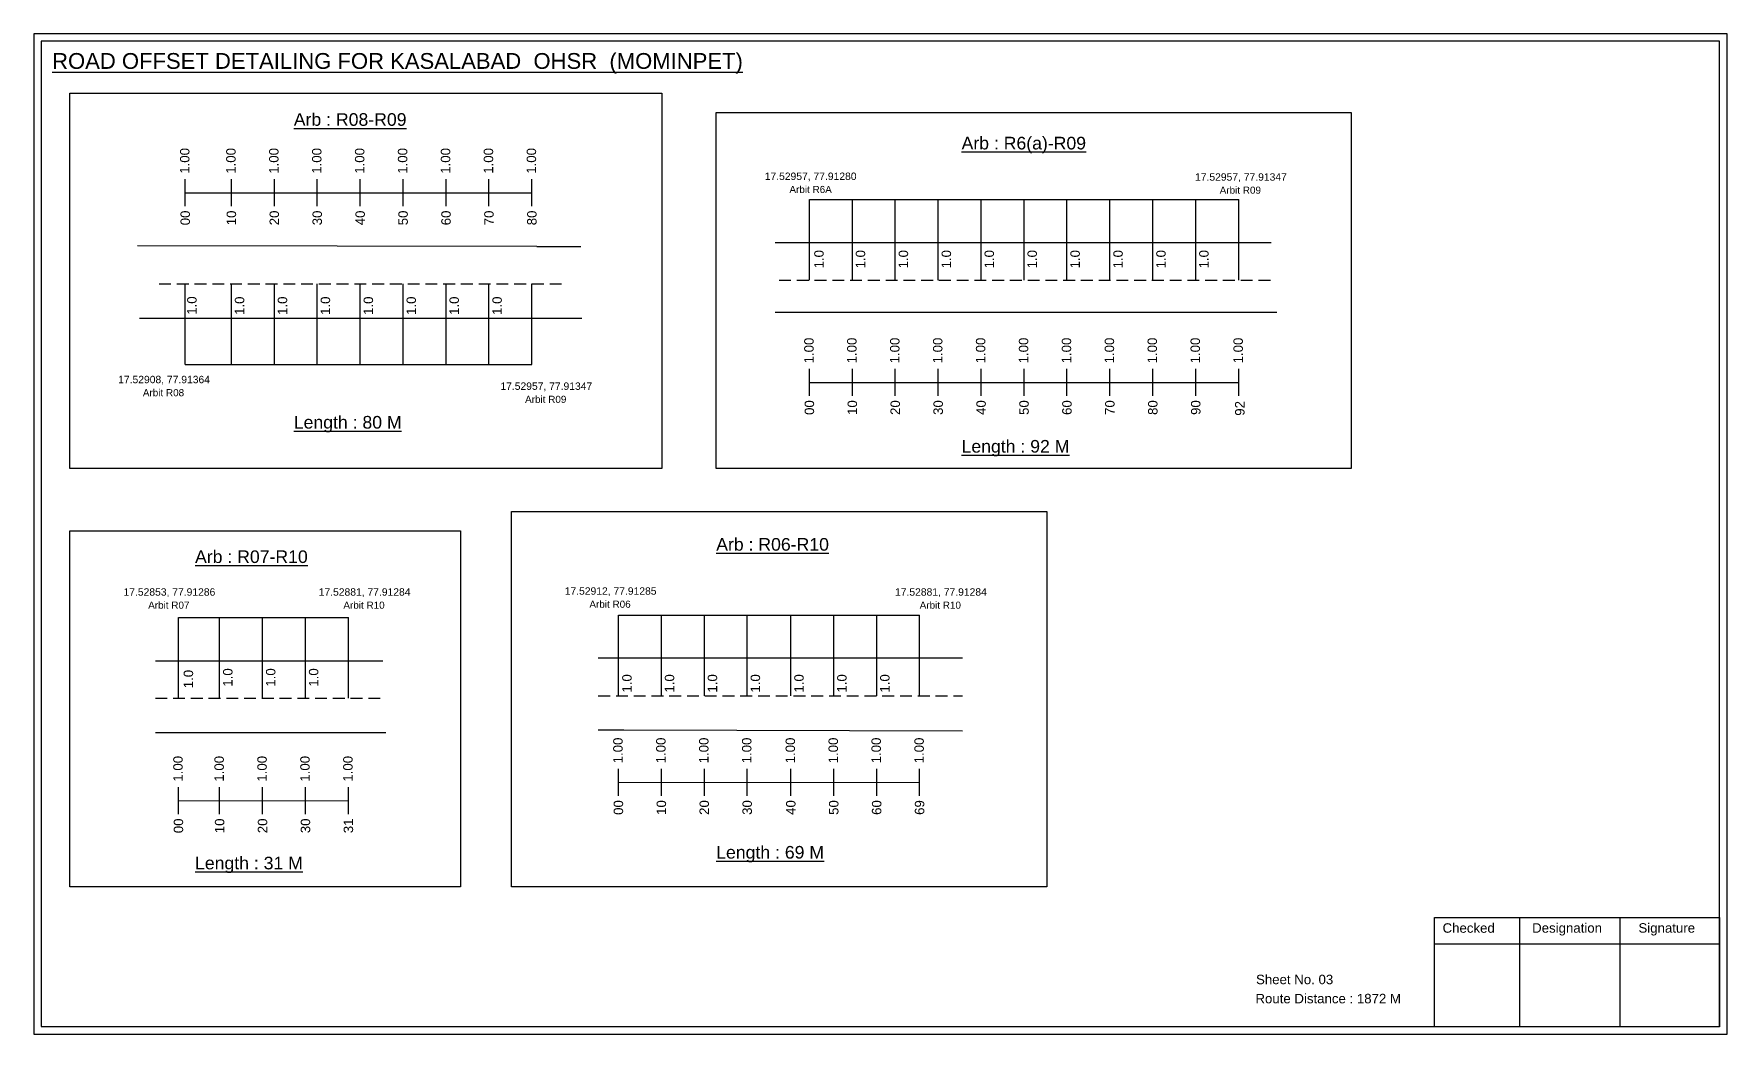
# Model space of a CAD drawing. Header units: inches. Extents: x 1281 to 4707, y 164 to 1513.
# Drawn here: x 2759 to 3295, y 164 to 481 of the extents above; entities that cross this region are included whole.
import ezdxf

# ---------------------------------------------------------------- set-up
doc = ezdxf.new("R2010")
doc.units = ezdxf.units.IN
doc.header["$MEASUREMENT"] = 0
doc.linetypes.add('DASHED2', pattern=[0.375, 0.25, -0.125])
doc.layers.add('PDF_Geometry', color=7, linetype='Continuous')
doc.layers.add('PDF_Text', color=5, linetype='Continuous')
doc.styles.add('PDF Arial', font='arial.ttf')
doc.styles.get("Standard").update_dxf_attribs({"font": 'arial.ttf'})

msp = doc.modelspace()

# ---------------------------------------------------------------- linework, layer by layer
at = {"color": 217, "true_color": 0x93278f}
for p, q in [((2806.97, 426.05), (2806.97, 434.6)), ((2821.6, 426.05), (2821.6, 434.6)), ((2835.2, 426.05), (2835.2, 434.6)), ((2848.8, 426.05), (2848.8, 434.6)), ((2862.4, 426.05), (2862.4, 434.6)), ((2876, 426.05), (2876, 434.6)), ((2889.6, 426.05), (2889.6, 434.6)), ((2903.2, 426.05), (2903.2, 434.6)), ((2916.8, 426.05), (2916.8, 434.6)), ((2806.97, 430.33), (2916.8, 430.33)), ((3004.73, 365.99), (3004.73, 374.55)), ((3004.73, 370.26), (3140.73, 370.29)), ((3018.33, 365.99), (3018.33, 374.55)), ((3031.93, 365.99), (3031.93, 374.55)), ((3045.53, 365.99), (3045.53, 374.55)), ((3059.13, 365.99), (3059.13, 374.55)), ((3072.73, 365.99), (3072.73, 374.55)), ((3086.33, 365.99), (3086.33, 374.55)), ((3099.93, 365.99), (3099.93, 374.55)), ((3113.53, 365.99), (3113.53, 374.55)), ((3127.13, 365.99), (3127.13, 374.55)), ((3140.73, 365.99), (3140.73, 374.55)), ((2944.23, 239.36), (2944.23, 247.91)), ((2957.83, 239.36), (2957.83, 247.91)), ((2971.43, 239.36), (2971.43, 247.91)), ((2985.03, 239.36), (2985.03, 247.91)), ((2998.84, 239.36), (2998.84, 247.91)), ((3012.44, 239.36), (3012.44, 247.91)), ((3026.04, 239.36), (3026.04, 247.91)), ((3039.64, 239.36), (3039.64, 247.91)), ((2804.84, 233.56), (2804.84, 242.12)), ((2817.87, 233.56), (2817.87, 242.12)), ((2831.47, 233.56), (2831.47, 242.12)), ((2845.07, 233.56), (2845.07, 242.12)), ((2858.67, 233.56), (2858.67, 242.12)), ((2944.23, 243.63), (3039.64, 243.69)), ((2804.84, 237.83), (2858.67, 237.84))]:
    msp.add_line(p, q, dxfattribs=at)
at = {"color": 5}
for p, q in [((3004.73, 428.23), (3140.73, 428.23)), ((2806.97, 375.9), (2916.8, 375.9)), ((2804.84, 295.79), (2858.67, 295.79)), ((2944.23, 296.58), (3039.64, 296.59))]:
    msp.add_line(p, q, dxfattribs=at)
for p, q in [((3004.73, 402.69), (3004.73, 428.23)), ((3018.33, 402.69), (3018.33, 428.23)), ((3031.93, 402.69), (3031.93, 428.23)), ((3045.53, 402.69), (3045.53, 428.23)), ((3059.13, 402.69), (3059.13, 428.23)), ((3072.73, 402.69), (3072.73, 428.23)), ((3086.33, 402.69), (3086.33, 428.23)), ((3099.93, 402.69), (3099.93, 428.23)), ((3113.53, 402.69), (3113.53, 428.23)), ((3127.13, 402.69), (3127.13, 428.23)), ((3140.73, 402.69), (3140.73, 428.23)), ((2918.4, 413.32), (2791.79, 413.5)), ((2918.4, 413.32), (2932.35, 413.32)), ((2993.86, 414.57), (3151.01, 414.57)), ((2806.97, 375.9), (2806.97, 401.44)), ((2821.6, 375.9), (2821.6, 401.44)), ((2835.2, 375.9), (2835.2, 401.44)), ((2848.8, 375.9), (2848.8, 401.44)), ((2862.4, 375.9), (2862.4, 401.44)), ((2876, 375.9), (2876, 401.44)), ((2889.6, 375.9), (2889.6, 401.44)), ((2903.2, 375.9), (2903.2, 401.44)), ((2916.8, 375.9), (2916.8, 401.44)), ((3152.84, 392.39), (2993.86, 392.39)), ((2792.43, 390.64), (2918.4, 390.64)), ((2918.4, 390.64), (2932.6, 390.64)), ((2804.84, 270.26), (2804.84, 295.79)), ((2817.87, 270.26), (2817.87, 295.79)), ((2831.47, 270.26), (2831.47, 295.79)), ((2845.07, 270.26), (2845.07, 295.79)), ((2858.67, 270.26), (2858.67, 295.79)), ((2944.23, 271.05), (2944.23, 296.59)), ((2957.83, 271.05), (2957.83, 296.59)), ((2971.43, 271.05), (2971.43, 296.59)), ((2985.03, 271.05), (2985.03, 296.59)), ((2998.84, 271.05), (2998.84, 296.59)), ((3012.44, 271.05), (3012.44, 296.59)), ((3026.04, 271.05), (3026.04, 296.59)), ((3039.64, 271.05), (3039.64, 296.59)), ((2797.49, 282.14), (2869.52, 282.14)), ((3053.24, 282.93), (2937.82, 282.93)), ((2797.49, 259.46), (2870.52, 259.46)), ((2937.82, 260.25), (2945.88, 260.25)), ((2945.88, 260.25), (3053.24, 259.95))]:
    msp.add_line(p, q)
at = {"linetype": 'DASHED2', "ltscale": 15}
for p, q in [((2995.13, 402.69), (3151.01, 402.69)), ((2798.69, 401.44), (2927.38, 401.44)), ((2797.49, 270.26), (2870.02, 270.26)), ((2937.82, 271.05), (3053.24, 271.05))]:
    msp.add_line(p, q, dxfattribs=at)
for points in [[(2770.37, 461.85), (2957.93, 461.85), (2957.93, 343.03), (2770.37, 343.03)], [(2975.14, 455.71), (3176.38, 455.71), (3176.38, 343.03), (2975.14, 343.03)], [(2910.3, 329.42), (3079.92, 329.42), (3079.92, 210.6), (2910.3, 210.6)], [(2770.37, 323.28), (2894.18, 323.28), (2894.18, 210.6), (2770.37, 210.6)]]:
    msp.add_lwpolyline(points, close=True)
at = {"layer": 'PDF_Geometry'}
for points in [[(2759.01, 480.63), (2759.01, 163.92), (3295.48, 163.92), (3295.48, 480.63)], [(2761.33, 478.3), (2761.33, 166.34), (3293.06, 166.34), (3293.06, 478.3)]]:
    msp.add_lwpolyline(points, close=True, dxfattribs=at)
at = {"layer": 'PDF_Geometry', "color": 242, "true_color": 0xcc1f26}
msp.add_lwpolyline([(3293.06, 166.24), (3202.72, 166.24), (3202.72, 200.86), (3293.06, 200.86)], close=True, dxfattribs=at)
for points in [[(3229.7, 200.86), (3229.7, 166.24)], [(3261.43, 200.86), (3261.43, 166.24)], [(3202.72, 192.48), (3293.06, 192.48)]]:
    msp.add_lwpolyline(points, dxfattribs=at)

# ---------------------------------------------------------------- texts
at = {"color": 242, "true_color": 0xcd2027}
for s, height, p in [('%%UROAD OFFSET DETAILING FOR KASALABAD  OHSR  (MOMINPET)', 5, (2764.78, 469.56)), ('%%UArb : R08-R09', 4, (2841.36, 451.52)), ('%%UArb : R6(a)-R09', 4, (3052.93, 444.04)), ('%%ULength : 80 M', 4, (2841.36, 355.65)), ('%%ULength : 92 M', 4, (3052.93, 348.04)), ('%%UArb : R07-R10', 4, (2810.07, 313.09)), ('%%UArb : R06-R10', 4, (2975.19, 316.99)), ('%%ULength : 31 M', 4, (2810.07, 216.09)), ('%%ULength : 69 M', 4, (2975.19, 219.49))]:
    msp.add_text(s, height=height, dxfattribs=at).set_placement(p)
at = {"color": 217, "true_color": 0x93278f}
for s, p in [('1.00', (2808.3, 436.34)), ('1.00', (2822.93, 436.34)), ('1.00', (2836.53, 436.34)), ('1.00', (2850.13, 436.34)), ('1.00', (2863.73, 436.34)), ('1.00', (2877.33, 436.34)), ('1.00', (2890.93, 436.34)), ('1.00', (2904.53, 436.34)), ('1.00', (2918.13, 436.34)), ('00', (2808.45, 420.02)), ('10', (2823.08, 420.02)), ('20', (2836.68, 420.02)), ('30', (2850.28, 420.02)), ('40', (2863.88, 420.02)), ('50', (2877.48, 420.02)), ('60', (2891.08, 420.02)), ('70', (2904.68, 420.02)), ('80', (2918.28, 420.02)), ('1.00', (3006.06, 376.29)), ('1.00', (3019.66, 376.29)), ('1.00', (3033.26, 376.29)), ('1.00', (3046.86, 376.29)), ('1.00', (3060.46, 376.29)), ('1.00', (3074.06, 376.29)), ('1.00', (3087.66, 376.29)), ('1.00', (3101.26, 376.29)), ('1.00', (3114.86, 376.29)), ('1.00', (3128.46, 376.29)), ('1.00', (3142.06, 376.29)), ('00', (3006.21, 359.97)), ('10', (3019.81, 359.97)), ('20', (3033.41, 359.97)), ('30', (3047.01, 359.97)), ('40', (3060.61, 359.97)), ('50', (3074.21, 359.97)), ('60', (3087.81, 359.97)), ('70', (3101.41, 359.97)), ('80', (3115.01, 359.97)), ('90', (3128.61, 359.97)), ('92', (3142.58, 359.72)), ('1.00', (2945.55, 249.65)), ('1.00', (2959.15, 249.65)), ('1.00', (2972.75, 249.65)), ('1.00', (2986.35, 249.65)), ('1.00', (3000.17, 249.65)), ('1.00', (3013.77, 249.65)), ('1.00', (3027.37, 249.65)), ('1.00', (3040.97, 249.65)), ('1.00', (2806.16, 243.85)), ('1.00', (2819.2, 243.85)), ('1.00', (2832.8, 243.85)), ('1.00', (2846.4, 243.85)), ('1.00', (2860, 243.85)), ('00', (2945.7, 233.33)), ('10', (2959.3, 233.33)), ('20', (2972.9, 233.33)), ('30', (2986.5, 233.33)), ('40', (3000.32, 233.33)), ('50', (3013.92, 233.33)), ('60', (3027.52, 233.33)), ('69', (3041.12, 233.33)), ('00', (2806.31, 227.53)), ('10', (2819.35, 227.53)), ('20', (2832.95, 227.53)), ('30', (2846.55, 227.53)), ('31', (2860.15, 227.53))]:
    msp.add_text(s, height=3, rotation=90, dxfattribs=at).set_placement(p)
at = {"color": 5}
for s, height, p in [('17.52957, 77.91280', 2.34, (2990.57, 434.38)), ('17.52957, 77.91347', 2.34, (3126.89, 434.15)), ('Arbit R6A', 2.246, (2998.39, 430.25)), ('Arbit R09', 2.246, (3134.71, 430.02)), ('17.52908, 77.91364', 2.34, (2785.72, 370.02)), ('17.52957, 77.91347', 2.34, (2906.82, 367.92)), ('Arbit R08', 2.246, (2793.54, 365.89)), ('Arbit R09', 2.246, (2914.64, 363.79)), ('17.52853, 77.91286', 2.34, (2787.41, 302.75)), ('Arbit R07', 2.246, (2795.23, 298.62)), ('17.52881, 77.91284', 2.34, (2849.25, 302.75)), ('Arbit R10', 2.246, (2857.07, 298.62)), ('17.52912, 77.91285', 2.34, (2927.2, 303.05)), ('Arbit R06', 2.246, (2935.02, 298.92)), ('17.52881, 77.91284', 2.34, (3031.84, 302.75)), ('Arbit R10', 2.246, (3039.66, 298.62))]:
    msp.add_text(s, height=height, dxfattribs=at).set_placement(p)
for p in [(3009.24, 406.36), (3022.4, 406.36), (3036, 406.36), (3049.6, 406.36), (3063.2, 406.36), (3076.8, 406.36), (3090.4, 406.36), (3104, 406.36), (3117.6, 406.36), (3131.2, 406.36), (2810.57, 391.69), (2825.67, 391.64), (2839.27, 391.64), (2852.87, 391.64), (2866.47, 391.64), (2880.07, 391.64), (2893.67, 391.64), (2907.27, 391.64), (2809.47, 273.43), (2821.94, 273.93), (2835.54, 273.93), (2849.14, 273.93), (2948.4, 272.05), (2961.9, 272.05), (2975.5, 272.05), (2989.1, 272.05), (3002.91, 272.05), (3016.51, 272.05), (3030.11, 272.05)]:
    msp.add_text('1.0', height=3, rotation=90).set_placement(p)
for s, p in [('Sheet No. 03', (3146.22, 179.72)), ('Route Distance : 1872 M', (3146.03, 173.67))]:
    msp.add_text(s, height=3).set_placement(p)
at = {"layer": 'PDF_Text', "color": 7, "attachment_point": 7, "style": 'PDF Arial'}
for s, insert, char_height in [('Checked', (3205.32, 195.97), 3.001), ('Designation', (3233.7, 195.13), 3.0006), ('Signature', (3267.38, 195.13), 3.001)]:
    msp.add_mtext(s, dxfattribs=dict(at, insert=insert, char_height=char_height))

doc.saveas('drawing.dxf')
